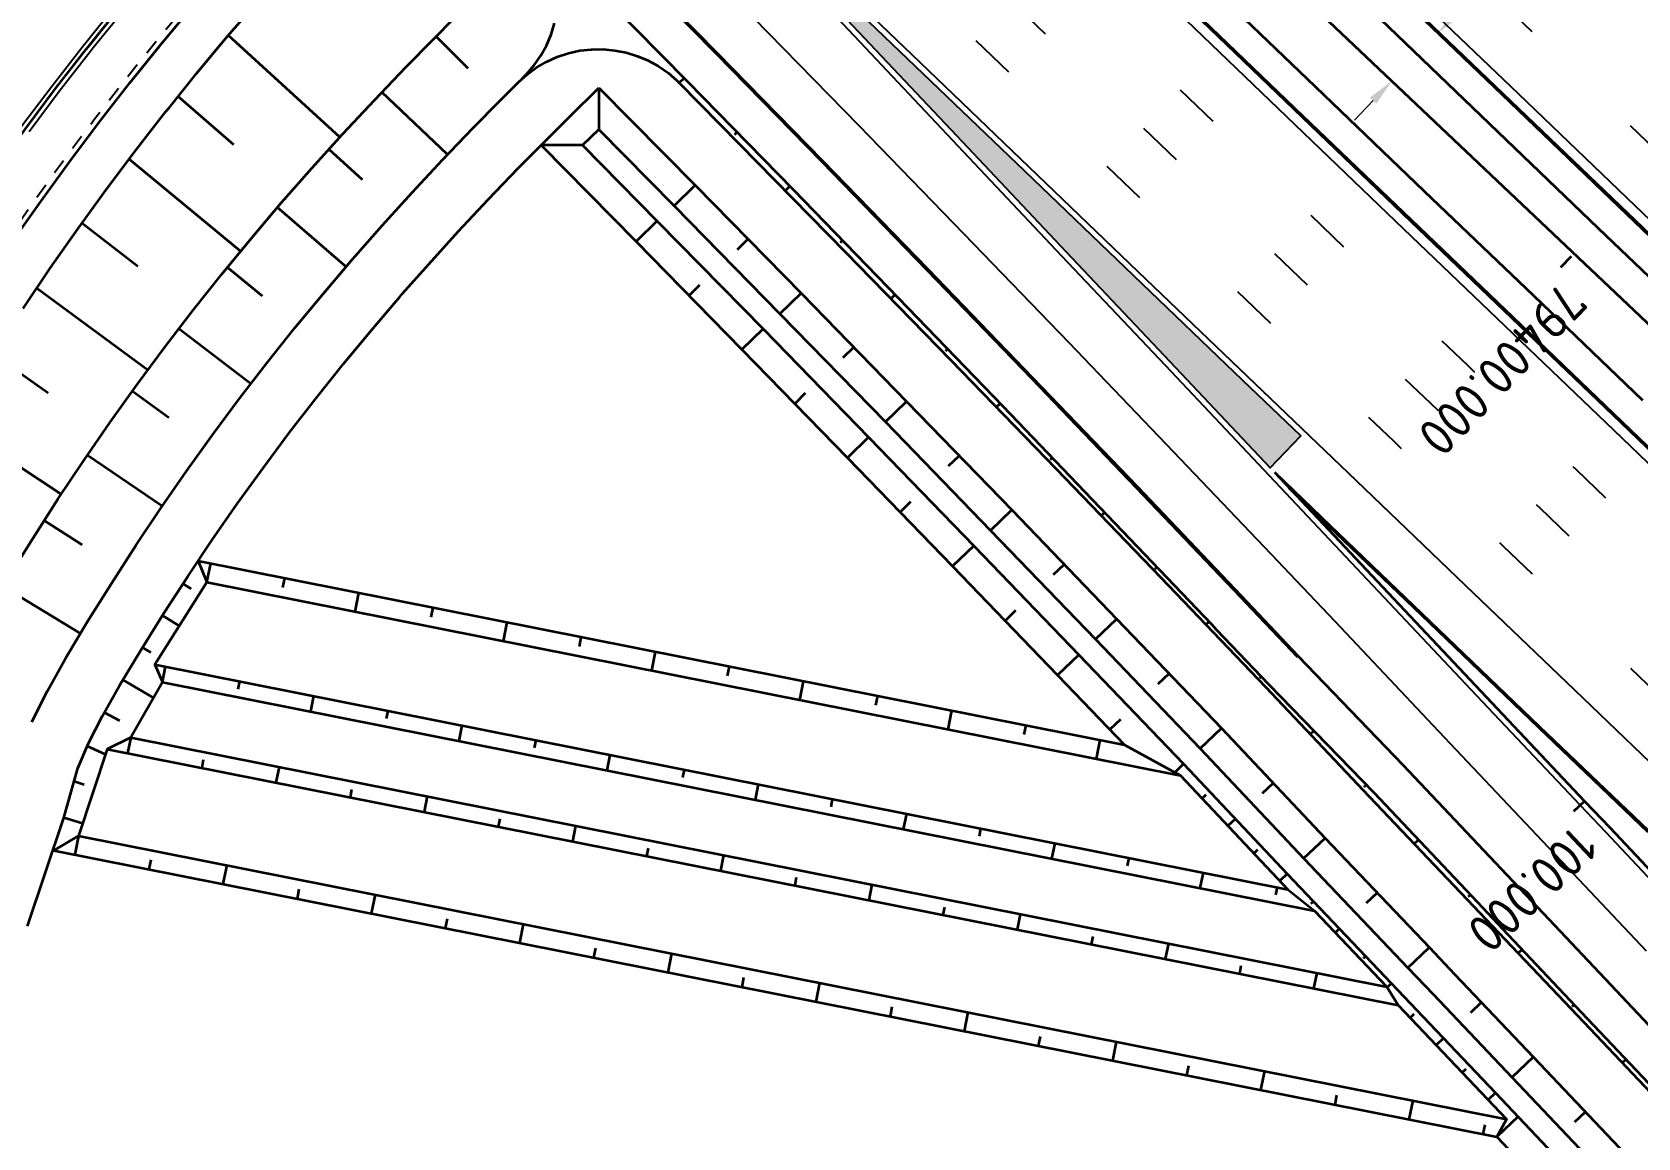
# Model space of a CAD drawing. Header units: metres. Extents: x 134219 to 139178, y 438661 to 444352.
# Drawn here: x 138343.3 to 138449.6, y 439274.4 to 439347.5 of the extents above; entities that cross this region are included whole.
import ezdxf

# ---------------------------------------------------------------- set-up
doc = ezdxf.new("R2010")
doc.units = ezdxf.units.M
for name, pattern in [('11strp', [2, 1, -1]), ('13strp', [4, 1, -3]), ('39strp', [12, 3, -9])]:
    doc.linetypes.add(name, pattern=pattern)
doc.layers.get('DEFPOINTS').update_dxf_attribs({"color": 193})
for name, color, linetype, lineweight in [('N-WE-KL-ET_LS_OV_KABEL-G', 10, 'KL-LS-OV-N', 35), ('N-WE-KL-ET_LS_OV_KABEL-M', 7, 'Continuous', 18), ('Utd-geleiderail-nw', 8, 'glm a2ee v014$0$f2m40080', 35), ('Utd-ondergr-nw', 8, '13strp', 35)]:
    doc.layers.add(name, color=color, linetype=linetype, lineweight=lineweight)
doc.layers.add('Utd-weg-nw', color=8, linetype='Continuous')
doc.styles.add('alm a2ee v011$0$rtw_iso', font='NLCS-ISO.ttf')
doc.styles.add('NLCS_18', font='NLCS-ISO.ttf', dxfattribs={"height": 1.8})
doc.linetypes.add('glm a2ee v014$0$f2m40080', pattern='A,2,-1,[160,RTW.shx,S=0.5,R=0,X=0,Y=0],-1', length=4)
doc.linetypes.add('KL-LS-OV-N', pattern='A,4,-1,[103,NLCS.SHX,S=0.75,R=0,X=0,Y=0],-1,4,-1.5,["0V",Standard,S=1,R=0,X=0,Y=-0.5],-3', length=14.5)
doc.dimstyles.new('NLCS_t18_pijl_Dimension_l3_h1', dxfattribs={"dimtxt": 1.8, "dimasz": 1.8, "dimexe": 2, "dimexo": 2, "dimgap": 0.7, "dimtad": 1, "dimdec": 1, "dimzin": 0, "dimdsep": 46, "dimtxsty": 'NLCS_18', "dimcen": 2.5, "dimdle": 2, "dimclrd": 256, "dimclre": 256, "dimclrt": 256, "dimadec": 1, "dimazin": 0, "dimtfac": 1, "dimtdec": 1, "dimtofl": 0, "dimtmove": 1, "dimatfit": 0, "dimfxl": 0, "dimtolj": 1, "dimtzin": 0, "dimlwd": 18, "dimlwe": 18, "dimarcsym": 0})

# ---------------------------------------------------------------- blocks, each defined once
blk = doc.blocks.new('*D508')
at = {"layer": 'DEFPOINTS', "color": 0, "transparency": 16777216}
for p in [(138436.36, 439347.49), (138433.31, 439344.32), (138433.31, 439344.32)]:
    blk.add_point(p, dxfattribs=at)
at = {"layer": 'N-WE-KL-ET_LS_OV_KABEL-M', "linetype": 'Continuous', "lineweight": 18, "transparency": 16777216}
for p, q in [((138437.6, 439348.79), (138438.85, 439350.09)), ((138432.07, 439343.02), (138430.82, 439341.72))]:
    blk.add_line(p, q, dxfattribs=at)
at = {"layer": 'N-WE-KL-ET_LS_OV_KABEL-M', "lineweight": 18, "transparency": 16777216}
for p, q in [((138436.36, 439347.49), (138437.8, 439346.11)), ((138433.31, 439344.32), (138434.76, 439342.93))]:
    blk.add_line(p, q, dxfattribs=at)
at = {"layer": 'N-WE-KL-ET_LS_OV_KABEL-M', "transparency": 16777216}
for points in [[(138437.39, 439349), (138437.82, 439348.58), (138436.36, 439347.49)], [(138431.85, 439343.22), (138432.28, 439342.81), (138433.31, 439344.32)]]:
    blk.add_solid(points, dxfattribs=at)
at = {"layer": 'N-WE-KL-ET_LS_OV_KABEL-M', "transparency": 16777216, "insert": (138439.04, 439352.6), "char_height": 1.8, "attachment_point": 5, "rotation": 46.2058, "style": 'NLCS_18'}
blk.add_mtext('\\A1;4.4', dxfattribs=at)

msp = doc.modelspace()

# ---------------------------------------------------------------- hatches: boundary and pattern name
at = {"layer": 'Utd-weg-nw', "linetype": 'Continuous'}
msp.add_hatch(color=256, dxfattribs=at).paths.add_polyline_path([(138384.97, 439361.39), (138391.15, 439354.84), (138398.02, 439347.57), (138404.88, 439340.3), (138411.74, 439333.03), (138418.61, 439325.75), (138425.25, 439318.71), (138427.28, 439320.83), (138423.45, 439324.5), (138416.23, 439331.42), (138409.01, 439338.35), (138401.79, 439345.27), (138394.57, 439352.19), (138387.35, 439359.11)])

# ---------------------------------------------------------------- linework, layer by layer
at = {"layer": 'N-WE-KL-ET_LS_OV_KABEL-G', "elevation": 1.38, "flags": 128}
msp.add_lwpolyline([(138165.54, 439600.74), (138425.82, 439351.41), (138520.26, 439261.98), (138566.89, 439216.72), (138597.65, 439187.42)], dxfattribs=at)
at = {"layer": 'Utd-geleiderail-nw', "linetype": 'Continuous', "flags": 128}
for points in [[(138398.65, 439383.05), (138419.94, 439360.49), (138432.53, 439348.42), (138439.74, 439341.5), (138446.96, 439334.58), (138454.18, 439327.66)], [(138392.22, 439376.33), (138415.69, 439355.97), (138428.23, 439343.95), (138435.45, 439337.03), (138442.67, 439330.11), (138449.89, 439323.19)]]:
    msp.add_lwpolyline(points, dxfattribs=at)
at = {"layer": 'Utd-ondergr-nw', "color": 7, "linetype": 'Continuous'}
for p, q in [((138445.16, 439332.71), (138444.47, 439331.98)), ((138446.06, 439296.66), (138445.33, 439295.98)), ((138446.06, 439296.66), (138445.33, 439295.98))]:
    msp.add_line(p, q, dxfattribs=at)
at = {"layer": 'Utd-ondergr-nw', "linetype": 'Continuous', "flags": 128}
for points in [[(138394.07, 439388.04), (138397.8, 439384.46), (138405.02, 439377.54), (138412.24, 439370.62), (138419.46, 439363.69), (138426.68, 439356.77), (138433.9, 439349.85), (138441.11, 439342.93), (138448.33, 439336.01), (138455.55, 439329.09)], [(138394.12, 439388.09), (138397.85, 439384.51), (138405.07, 439377.59), (138412.29, 439370.67), (138419.51, 439363.75), (138426.73, 439356.82), (138433.94, 439349.9), (138441.16, 439342.98), (138448.38, 439336.06), (138455.6, 439329.14)], [(138387.61, 439380.05), (138390.72, 439377.07), (138397.94, 439370.15), (138405.16, 439363.23), (138412.38, 439356.31), (138419.6, 439349.39), (138426.82, 439342.47), (138434.03, 439335.55), (138441.25, 439328.63), (138448.47, 439321.71), (138455.69, 439314.79)], [(138387.66, 439380.1), (138390.77, 439377.12), (138397.99, 439370.2), (138405.21, 439363.28), (138412.43, 439356.36), (138419.65, 439349.44), (138426.86, 439342.52), (138434.08, 439335.6), (138441.3, 439328.68), (138448.52, 439321.76), (138455.74, 439314.84)], [(138371.31, 439363.62), (138371.38, 439363.56), (138371.54, 439363.4), (138374.56, 439360.35), (138381.59, 439353.25), (138388.59, 439346.13), (138395.58, 439338.98), (138402.53, 439331.82), (138409.47, 439324.63), (138416.39, 439317.42), (138423.28, 439310.19), (138423.63, 439309.81), (138427.05, 439306.21)], [(138371.37, 439363.67), (138371.43, 439363.61), (138371.59, 439363.45), (138374.61, 439360.4), (138381.64, 439353.3), (138388.64, 439346.18), (138395.63, 439339.03), (138402.59, 439331.87), (138409.52, 439324.68), (138416.44, 439317.47), (138423.33, 439310.24), (138423.68, 439309.86), (138427.1, 439306.26), (138434.03, 439299.06), (138440.9, 439291.79), (138442.56, 439290.04), (138447.76, 439284.52), (138454.63, 439277.25)], [(138323.12, 439308.18), (138323.91, 439309.84), (138325.4, 439312.82), (138326.93, 439315.78), (138328.51, 439318.71), (138330.14, 439321.62), (138331.82, 439324.5), (138333.55, 439327.35), (138335.32, 439330.17), (138337.15, 439332.96), (138339.01, 439335.73), (138340.93, 439338.45), (138342.89, 439341.15), (138344.89, 439343.82), (138346.94, 439346.45), (138347.14, 439346.7), (138349.03, 439349.04), (138351.16, 439351.6), (138353.34, 439354.13), (138355.55, 439356.62), (138357.43, 439358.65), (138358.96, 439360.28), (138359.33, 439360.67), (138360, 439361.36)], [(138369.39, 439361.8), (138369.5, 439361.69), (138369.66, 439361.53), (138372.68, 439358.49), (138375.94, 439355.2), (138379.7, 439351.39), (138386.7, 439344.27), (138393.68, 439337.14), (138400.63, 439329.97), (138407.56, 439322.79), (138414.47, 439315.59), (138421.36, 439308.36), (138421.71, 439307.99), (138425.13, 439304.39), (138432.11, 439297.24), (138438.97, 439289.97), (138440.63, 439288.22), (138445.83, 439282.7), (138452.7, 439275.43)], [(138342.02, 439333.66), (138343.9, 439336.33), (138345.82, 439338.98), (138347.79, 439341.6), (138349.8, 439344.18), (138350, 439344.43), (138351.85, 439346.73), (138353.95, 439349.24), (138356.08, 439351.72), (138358.26, 439354.17), (138360.1, 439356.17), (138361.6, 439357.76), (138361.96, 439358.14), (138362.63, 439358.84)], [(138342.73, 439329.26), (138344.53, 439331.93), (138346.38, 439334.56), (138348.27, 439337.17), (138350.21, 439339.75), (138352.19, 439342.29), (138352.39, 439342.54), (138354.21, 439344.8), (138356.27, 439347.27), (138358.38, 439349.71), (138360.52, 439352.12), (138362.33, 439354.09), (138363.81, 439355.66), (138364.17, 439356.03), (138364.83, 439356.73)], [(138341.75, 439311.43), (138343.37, 439314.05), (138345.04, 439316.64), (138346.75, 439319.21), (138348.49, 439321.74), (138350.28, 439324.24), (138352.11, 439326.7), (138353.98, 439329.14), (138355.89, 439331.54), (138357.84, 439333.91), (138359.82, 439336.24), (138360.02, 439336.47), (138361.84, 439338.54), (138363.9, 439340.81), (138365.98, 439343.05), (138368.09, 439345.26), (138369.86, 439347.06), (138371.31, 439348.51), (138371.67, 439348.86), (138372.35, 439349.53)], [(138343.32, 439301.9), (138344.34, 439303.95), (138345.56, 439306.15), (138347, 439308.54), (138348.58, 439311.07), (138350.19, 439313.58), (138351.85, 439316.05), (138353.55, 439318.5), (138355.28, 439320.92), (138357.06, 439323.3), (138358.87, 439325.65), (138360.72, 439327.98), (138362.61, 439330.26), (138364.53, 439332.52), (138364.72, 439332.74), (138366.49, 439334.74), (138368.47, 439336.93), (138370.49, 439339.09), (138372.53, 439341.23), (138374.25, 439342.97), (138375.54, 439344.25), (138375.66, 439344.37), (138375.87, 439344.58), (138376.05, 439344.77), (138376.56, 439345.36), (138377, 439345.99), (138377.37, 439346.67), (138377.67, 439347.39), (138377.89, 439348.13)], [(138363.7, 439340.59), (138356.33, 439347.33)], [(138372.18, 439345.14), (138370.06, 439347.26)], [(138375.54, 439344.25), (138376.08, 439344.74), (138376.71, 439345.2), (138377.37, 439345.59), (138378.08, 439345.9), (138378.82, 439346.15), (138379.57, 439346.32), (138380.34, 439346.4), (138381.11, 439346.41), (138381.89, 439346.34), (138382.64, 439346.19), (138383.38, 439345.96), (138384.1, 439345.66), (138384.78, 439345.29), (138385.41, 439344.85), (138386, 439344.34), (138386.15, 439344.19), (138390.14, 439340.14), (138397.14, 439333), (138404.12, 439325.83), (138411.08, 439318.65), (138418.02, 439311.45), (138424.94, 439304.23), (138431.8, 439296.96), (138438.7, 439289.71), (138440.36, 439287.97), (138445.59, 439282.47), (138452.46, 439275.21)], [(138386.15, 439344.19), (138386.47, 439344.51)], [(138343.02, 439288.39), (138345.42, 439295.55), (138346.36, 439298.84), (138347.07, 439300.5), (138347.99, 439302.31), (138349.12, 439304.32), (138350.51, 439306.61), (138352.05, 439309.09), (138353.63, 439311.53), (138355.25, 439313.95), (138356.91, 439316.34), (138358.61, 439318.7), (138360.35, 439321.03), (138362.12, 439323.33), (138363.94, 439325.6), (138365.78, 439327.83), (138367.66, 439330.03), (138367.85, 439330.25), (138369.58, 439332.2), (138371.52, 439334.35), (138373.5, 439336.46), (138375.5, 439338.54), (138377.18, 439340.25), (138378.55, 439341.61), (138378.9, 439341.95), (138380.84, 439343.87)], [(138356.68, 439340.08), (138353, 439343.29)], [(138370.82, 439339.44), (138366.47, 439343.57)], [(138380.84, 439343.87), (138380.83, 439341.11), (138379.76, 439340.06), (138377.01, 439340.07)], [(138380.84, 439343.87), (138387.23, 439337.39), (138394.23, 439330.25), (138401.21, 439323.09), (138408.17, 439315.91), (138415.11, 439308.7), (138422.03, 439301.48), (138428.89, 439294.21), (138435.79, 439286.97), (138437.45, 439285.22), (138442.68, 439279.72), (138449.55, 439272.46), (138450.78, 439271.16)], [(138380.83, 439341.11), (138385.81, 439336.05), (138392.81, 439328.91), (138399.79, 439321.75), (138406.75, 439314.57), (138413.69, 439307.37), (138420.61, 439300.15), (138427.47, 439292.87), (138434.37, 439285.63), (138436.04, 439283.88), (138441.26, 439278.38), (138448.14, 439271.12), (138449.36, 439269.82), (138455, 439263.84)], [(138377.01, 439340.07), (138383.3, 439333.69), (138390.3, 439326.54), (138397.29, 439319.38), (138404.24, 439312.2), (138411.18, 439305), (138415.61, 439300.39)], [(138379.76, 439340.06), (138384.72, 439335.02), (138391.72, 439327.88), (138398.7, 439320.72), (138405.66, 439313.54), (138412.6, 439306.34), (138419.52, 439299.12), (138426.38, 439291.84), (138433.28, 439284.6), (138434.94, 439282.85), (138440.17, 439277.35), (138447.05, 439270.09), (138448.27, 439268.79), (138453.9, 439262.82)], [(138389.82, 439340.78), (138389.97, 439340.93)], [(138357.13, 439333.05), (138349.76, 439339.14)], [(138365.2, 439337.78), (138362.98, 439339.79)], [(138385.81, 439336.05), (138387.2, 439337.42)], [(138393.16, 439337.05), (138393.47, 439337.35)], [(138364.11, 439332.02), (138359.57, 439335.94)], [(138350.32, 439332.03), (138346.63, 439334.91)], [(138384.69, 439335.05), (138383.3, 439333.69)], [(138390.01, 439333.17), (138390.7, 439333.85)], [(138396.81, 439333.62), (138396.95, 439333.77)], [(138358.57, 439330.08), (138356.25, 439331.97)], [(138350.98, 439325.17), (138343.63, 439330.6)], [(138387.5, 439330.8), (138386.8, 439330.12)], [(138392.81, 439328.91), (138394.21, 439330.28)], [(138400.15, 439329.9), (138400.43, 439330.18)], [(138357.8, 439324.27), (138353.05, 439327.92)], [(138391.7, 439327.91), (138390.3, 439326.55)], [(138344.4, 439323.66), (138340.75, 439326.21)], [(138397, 439326.01), (138397.7, 439326.69)], [(138403.78, 439326.45), (138403.91, 439326.58)], [(138352.38, 439322.02), (138349.95, 439323.78)], [(138394.49, 439323.65), (138393.79, 439322.96)], [(138399.79, 439321.75), (138401.19, 439323.11)], [(138407.12, 439322.73), (138407.38, 439322.98)], [(138345.26, 439316.97), (138337.99, 439321.75)], [(138398.68, 439320.74), (138397.28, 439319.38)], [(138351.93, 439316.17), (138346.98, 439319.55)], [(138403.97, 439318.84), (138404.67, 439319.52)], [(138410.72, 439319.26), (138410.84, 439319.37)], [(138425.53, 439318.42), (138428.62, 439315.45), (138435.84, 439308.53), (138443.06, 439301.61), (138450.28, 439294.69)], [(138425.53, 439318.42), (138432.33, 439311.21), (138439.2, 439303.94), (138446.06, 439296.66), (138447.72, 439294.91), (138452.93, 439289.39)], [(138426.49, 439317.4), (138428.57, 439315.4), (138435.79, 439308.48), (138443.01, 439301.56), (138450.23, 439294.64)], [(138401.46, 439316.47), (138400.76, 439315.79)], [(138406.75, 439314.57), (138408.15, 439315.93)], [(138414.07, 439315.54), (138414.3, 439315.76)], [(138346.65, 439313.62), (138344.13, 439315.24)], [(138405.64, 439313.56), (138404.24, 439312.2)], [(138354.31, 439312.56), (138354.9, 439311.14), (138351.45, 439305.71), (138351.96, 439304.53), (138349.86, 439300.87), (138348.3, 439300.11), (138346.4, 439294.37), (138344.76, 439293.4)], [(138354.31, 439312.56), (138415.61, 439300.39)], [(138354.9, 439311.14), (138355.15, 439312.39)], [(138410.92, 439311.65), (138411.62, 439312.32)], [(138359.93, 439310.79), (138360.05, 439311.42)], [(138417.65, 439312.04), (138417.75, 439312.14)], [(138346.53, 439307.76), (138341.41, 439310.87)], [(138353.86, 439310.7), (138353.32, 439311.05)], [(138354.9, 439311.14), (138419.32, 439298.35)], [(138364.71, 439309.19), (138364.96, 439310.44)], [(138369.74, 439308.84), (138369.86, 439309.47)], [(138408.41, 439309.28), (138407.71, 439308.6)], [(138353.07, 439308.25), (138351.97, 439308.95)], [(138374.52, 439307.24), (138374.77, 439308.5)], [(138413.69, 439307.37), (138415.1, 439308.72)], [(138421, 439308.34), (138421.2, 439308.52)], [(138379.55, 439306.9), (138379.67, 439307.52)], [(138351.19, 439306.49), (138350.64, 439306.83)], [(138384.33, 439305.3), (138384.57, 439306.55)], [(138412.59, 439306.35), (138411.18, 439305)], [(138351.45, 439305.71), (138426.42, 439290.82)], [(138351.96, 439304.53), (138352.16, 439305.56)], [(138389.35, 439304.95), (138389.48, 439305.57)], [(138417.85, 439304.43), (138418.56, 439305.11)], [(138424.56, 439304.81), (138424.65, 439304.9)], [(138351.36, 439303.5), (138349.34, 439304.69)], [(138351.96, 439304.53), (138428.18, 439289.4)], [(138356.97, 439304.08), (138357.07, 439304.59)], [(138394.13, 439303.35), (138394.38, 439304.6)], [(138361.77, 439302.59), (138361.97, 439303.62)], [(138399.16, 439303), (138399.29, 439303.63)], [(138349.14, 439301.97), (138348.11, 439302.52)], [(138366.78, 439302.13), (138366.88, 439302.64)], [(138371.58, 439300.64), (138371.78, 439301.67)], [(138403.94, 439301.4), (138404.19, 439302.65)], [(138408.97, 439301.06), (138409.1, 439301.68)], [(138415.35, 439302.07), (138414.64, 439301.4)], [(138349.86, 439300.87), (138349.65, 439299.84)], [(138349.86, 439300.87), (138432.98, 439284.37)], [(138376.58, 439300.18), (138376.69, 439300.7)], [(138413.75, 439299.46), (138414, 439300.71)], [(138420.61, 439300.15), (138422.02, 439301.49)], [(138427.9, 439301.09), (138428.13, 439301.31)], [(138348.18, 439299.75), (138346.98, 439300.29)], [(138348.3, 439300.11), (138433.72, 439283.16)], [(138381.39, 439298.69), (138381.59, 439299.72)], [(138415.61, 439300.39), (138419.32, 439298.35), (138426.42, 439290.82), (138428.18, 439289.4), (138432.98, 439284.37), (138433.72, 439283.16), (138440.89, 439275.62), (138440.24, 439274.45)], [(138354.66, 439299.39), (138354.56, 439298.87)], [(138359.67, 439298.93), (138359.46, 439297.9)], [(138386.39, 439298.23), (138386.5, 439298.75)], [(138419.52, 439299.12), (138418.94, 439298.56)], [(138346.78, 439297.74), (138346.11, 439297.95)], [(138364.47, 439297.44), (138364.37, 439296.92)], [(138391.2, 439296.75), (138391.4, 439297.78)], [(138424.75, 439297.18), (138425.46, 439297.85)], [(138431.48, 439297.6), (138431.63, 439297.74)], [(138369.47, 439296.98), (138369.27, 439295.95)], [(138396.2, 439296.29), (138396.3, 439296.8)], [(138420.99, 439297.07), (138420.75, 439296.84)], [(138346.66, 439295.18), (138345.42, 439295.55)], [(138374.28, 439295.49), (138374.17, 439294.98)], [(138401, 439294.8), (138401.21, 439295.83)], [(138422.95, 439295.48), (138422.46, 439295.02)], [(138346.4, 439294.37), (138346.15, 439293.12)], [(138346.4, 439294.37), (138440.89, 439275.62)], [(138379.28, 439295.03), (138379.08, 439294)], [(138406.01, 439294.34), (138406.11, 439294.86)], [(138427.47, 439292.88), (138428.89, 439294.22)], [(138344.76, 439293.4), (138440.24, 439274.45)], [(138384.09, 439293.54), (138383.98, 439293.03)], [(138410.81, 439292.85), (138411.02, 439293.88)], [(138424.42, 439293.43), (138424.18, 439293.2)], [(138434.78, 439293.83), (138435.07, 439294.11)], [(138351.18, 439292.77), (138351.05, 439292.15)], [(138356.21, 439292.43), (138355.96, 439291.18)], [(138389.09, 439293.09), (138388.89, 439292.06)], [(138415.82, 439292.39), (138415.92, 439292.91)], [(138393.89, 439291.6), (138393.79, 439291.08)], [(138398.9, 439291.14), (138398.7, 439290.11)], [(138420.62, 439290.91), (138420.83, 439291.93)], [(138426.38, 439291.84), (138425.89, 439291.38)], [(138360.99, 439290.83), (138360.86, 439290.2)], [(138366.02, 439290.48), (138365.77, 439289.23)], [(138425.63, 439290.45), (138425.73, 439290.96)], [(138427.95, 439289.88), (138428.11, 439290.03)], [(138431.62, 439289.93), (138432.33, 439290.6)], [(138438.36, 439290.34), (138438.5, 439290.47)], [(138370.8, 439288.88), (138370.67, 439288.25)], [(138403.7, 439289.65), (138403.6, 439289.14)], [(138408.71, 439289.19), (138408.51, 439288.16)], [(138375.82, 439288.53), (138375.58, 439287.28)], [(138429.56, 439287.96), (138429.83, 439288.22)], [(138380.6, 439286.93), (138380.48, 439286.31)], [(138413.51, 439287.7), (138413.41, 439287.19)], [(138418.52, 439287.24), (138418.31, 439286.22)], [(138434.37, 439285.63), (138435.78, 439286.98)], [(138441.67, 439286.59), (138441.93, 439286.84)], [(138385.63, 439286.58), (138385.39, 439285.33)], [(138423.32, 439285.76), (138423.22, 439285.24)], [(138431.42, 439286.28), (138431.56, 439286.41)], [(138390.41, 439284.99), (138390.29, 439284.36)], [(138395.44, 439284.64), (138395.19, 439283.39)], [(138428.33, 439285.3), (138428.12, 439284.27)], [(138433, 439284.34), (138433.28, 439284.6)], [(138400.22, 439283.04), (138400.1, 439282.41)], [(138405.25, 439282.69), (138405, 439281.44)], [(138434.76, 439282.56), (138434.51, 439282.32)], [(138438.52, 439282.68), (138439.23, 439283.36)], [(138445.24, 439283.08), (138445.36, 439283.2)], [(138410.03, 439281.09), (138409.91, 439280.47)], [(138415.06, 439280.74), (138414.81, 439279.49)], [(138436.73, 439280.98), (138436.24, 439280.51)], [(138441.26, 439278.39), (138442.67, 439279.73)], [(138448.55, 439279.34), (138448.79, 439279.56)], [(138419.84, 439279.14), (138419.72, 439278.52)], [(138424.87, 439278.8), (138424.62, 439277.55)], [(138438.2, 439278.93), (138437.96, 439278.7)], [(138429.65, 439277.2), (138429.52, 439276.57)], [(138440.17, 439277.35), (138439.68, 439276.89)], [(138434.68, 439276.85), (138434.43, 439275.6)], [(138439.46, 439275.25), (138439.33, 439274.63)], [(138441.66, 439275.79), (138440.24, 439274.45)], [(138445.4, 439275.43), (138446.11, 439276.1)], [(138440.24, 439274.45), (138445.63, 439268.75), (138446.85, 439267.46), (138452.49, 439261.48), (138459.33, 439254.18), (138466.15, 439246.87), (138466.29, 439246.72), (138469.57, 439243.16), (138471.86, 439240.64)]]:
    msp.add_lwpolyline(points, dxfattribs=at)
at = {"layer": 'Utd-weg-nw', "linetype": '39strp', "flags": 128}
for points in [[(138399.52, 439393.72), (138403.25, 439390.14), (138410.47, 439383.22), (138417.69, 439376.3), (138424.91, 439369.38), (138432.12, 439362.45), (138439.34, 439355.53), (138446.56, 439348.61), (138453.78, 439341.69), (138461, 439334.77), (138468.22, 439327.85), (138475.43, 439320.93), (138482.65, 439314.01), (138489.87, 439307.09), (138497.09, 439300.17), (138504.31, 439293.25), (138511.53, 439286.33), (138518.74, 439279.41), (138525.96, 439272.49), (138533.18, 439265.57), (138540.4, 439258.64), (138547.62, 439251.72), (138554.83, 439244.8), (138562.05, 439237.88), (138569.27, 439230.96), (138576.49, 439224.04), (138583.71, 439217.12), (138590.93, 439210.2), (138598.14, 439203.28), (138605.36, 439196.36), (138612.58, 439189.44), (138619.8, 439182.52), (138627.02, 439175.6), (138634.24, 439168.68), (138641.45, 439161.75), (138648.67, 439154.83), (138655.89, 439147.91), (138663.11, 439140.99), (138670.33, 439134.07), (138677.55, 439127.15), (138684.76, 439120.23), (138691.98, 439113.31), (138699.2, 439106.39), (138706.15, 439099.73)], [(138397.09, 439391.19), (138400.83, 439387.61), (138408.05, 439380.69), (138415.26, 439373.77), (138422.48, 439366.85), (138429.7, 439359.93), (138436.92, 439353.01), (138444.14, 439346.09), (138451.36, 439339.17), (138458.57, 439332.25), (138465.79, 439325.32), (138473.01, 439318.4), (138480.23, 439311.48), (138487.45, 439304.56), (138494.67, 439297.64), (138501.88, 439290.72), (138509.1, 439283.8), (138516.32, 439276.88), (138523.54, 439269.96), (138530.76, 439263.04), (138537.98, 439256.12), (138545.19, 439249.2), (138552.41, 439242.28), (138559.63, 439235.36), (138566.85, 439228.44), (138574.07, 439221.51), (138581.29, 439214.59), (138588.5, 439207.67), (138595.72, 439200.75), (138602.94, 439193.83), (138610.16, 439186.91), (138617.38, 439179.99), (138624.6, 439173.07), (138631.81, 439166.15), (138639.03, 439159.23), (138646.25, 439152.31), (138653.47, 439145.39), (138660.69, 439138.47), (138667.91, 439131.55), (138675.12, 439124.62), (138682.34, 439117.7), (138689.56, 439110.78), (138696.78, 439103.86), (138703.72, 439097.2)], [(138384.64, 439376.95), (138387.75, 439373.97), (138394.97, 439367.05), (138402.18, 439360.13), (138409.4, 439353.21), (138416.62, 439346.29), (138423.84, 439339.37), (138431.06, 439332.44), (138438.28, 439325.52), (138445.49, 439318.6), (138452.71, 439311.68), (138459.93, 439304.76), (138467.15, 439297.84), (138474.37, 439290.92), (138481.59, 439284), (138488.8, 439277.08), (138496.02, 439270.16), (138503.24, 439263.24), (138510.46, 439256.32), (138517.68, 439249.4), (138524.9, 439242.48), (138532.11, 439235.55), (138539.33, 439228.63), (138546.55, 439221.71), (138553.77, 439214.79), (138560.99, 439207.87), (138568.21, 439200.95), (138575.42, 439194.03), (138582.64, 439187.11), (138589.86, 439180.19), (138597.08, 439173.27), (138604.3, 439166.35), (138611.52, 439159.43), (138618.73, 439152.51), (138625.95, 439145.59), (138633.17, 439138.66), (138640.39, 439131.74), (138647.61, 439124.82), (138654.83, 439117.9), (138662.04, 439110.98), (138669.26, 439104.06), (138676.48, 439097.14), (138683.7, 439090.22), (138690.92, 439083.3), (138698.14, 439076.38), (138705.35, 439069.46), (138712.57, 439062.54), (138719.79, 439055.62), (138722.29, 439053.22), (138727.01, 439048.7), (138734.23, 439041.77), (138741.44, 439034.85), (138748.66, 439027.93), (138755.88, 439021.01), (138763.1, 439014.09), (138770.32, 439007.17), (138777.54, 439000.25), (138784.75, 438993.33), (138791.97, 438986.41), (138799.1, 438979.58)], [(138382.22, 439374.42), (138385.33, 439371.44), (138392.54, 439364.52), (138399.76, 439357.6), (138406.98, 439350.68), (138414.2, 439343.76), (138421.42, 439336.84), (138428.64, 439329.92), (138435.85, 439323), (138443.07, 439316.08), (138450.29, 439309.16), (138457.51, 439302.24), (138464.73, 439295.31), (138471.95, 439288.39), (138479.16, 439281.47), (138486.38, 439274.55), (138493.6, 439267.63), (138500.82, 439260.71), (138508.04, 439253.79), (138515.26, 439246.87), (138522.47, 439239.95), (138529.69, 439233.03), (138536.91, 439226.11), (138544.13, 439219.19), (138551.35, 439212.27), (138558.57, 439205.35), (138565.78, 439198.42), (138573, 439191.5), (138580.22, 439184.58), (138587.44, 439177.66), (138594.66, 439170.74), (138601.87, 439163.82), (138609.09, 439156.9), (138616.31, 439149.98), (138623.53, 439143.06), (138630.75, 439136.14), (138637.97, 439129.22), (138645.18, 439122.3), (138652.4, 439115.38), (138659.62, 439108.46), (138666.84, 439101.53), (138674.06, 439094.61), (138681.28, 439087.69), (138688.49, 439080.77), (138695.71, 439073.85), (138702.93, 439066.93), (138710.15, 439060.01), (138717.37, 439053.09), (138719.87, 439050.7), (138724.59, 439046.17), (138731.8, 439039.25), (138739.02, 439032.33), (138746.24, 439025.41), (138753.46, 439018.49), (138760.68, 439011.57), (138767.9, 439004.65), (138775.11, 438997.72), (138782.33, 438990.8), (138789.55, 438983.88), (138796.68, 438977.05)], [(138379.79, 439371.9), (138382.9, 439368.92), (138390.12, 439362), (138397.34, 439355.07), (138404.56, 439348.15), (138411.78, 439341.23), (138419, 439334.31), (138426.21, 439327.39), (138433.43, 439320.47), (138440.65, 439313.55), (138447.87, 439306.63), (138455.09, 439299.71), (138462.3, 439292.79), (138469.52, 439285.87), (138476.74, 439278.95), (138483.96, 439272.03), (138491.18, 439265.11), (138498.4, 439258.18), (138505.61, 439251.26), (138512.83, 439244.34), (138520.05, 439237.42), (138527.27, 439230.5), (138534.49, 439223.58), (138541.71, 439216.66), (138548.92, 439209.74), (138556.14, 439202.82), (138563.36, 439195.9), (138570.58, 439188.98), (138577.8, 439182.06), (138585.02, 439175.14), (138592.23, 439168.22), (138599.45, 439161.29), (138606.67, 439154.37), (138613.89, 439147.45), (138621.11, 439140.53), (138628.33, 439133.61), (138635.54, 439126.69), (138642.76, 439119.77), (138649.98, 439112.85), (138657.2, 439105.93), (138664.42, 439099.01), (138671.64, 439092.09), (138678.85, 439085.17), (138686.07, 439078.25), (138693.29, 439071.33), (138700.51, 439064.4), (138707.73, 439057.48), (138714.95, 439050.56), (138717.44, 439048.17), (138722.16, 439043.64), (138729.38, 439036.72), (138736.6, 439029.8), (138743.82, 439022.88), (138751.04, 439015.96), (138758.26, 439009.04), (138765.47, 439002.12), (138772.69, 438995.2), (138779.91, 438988.28), (138787.13, 438981.36), (138794.25, 438974.53)]]:
    msp.add_lwpolyline(points, dxfattribs=at)
at = {"layer": 'Utd-weg-nw', "linetype": 'Continuous', "flags": 128}
for points in [[(138394.6, 439388.59), (138398.34, 439385.01), (138405.56, 439378.09), (138412.77, 439371.17), (138419.99, 439364.25), (138427.21, 439357.33), (138434.43, 439350.41), (138441.65, 439343.49), (138448.86, 439336.57), (138456.08, 439329.65)], [(138387.13, 439379.55), (138390.24, 439376.57), (138397.46, 439369.65), (138404.68, 439362.73), (138411.89, 439355.81), (138419.11, 439348.88), (138426.33, 439341.96), (138433.55, 439335.04), (138440.77, 439328.12), (138447.99, 439321.2), (138455.2, 439314.28)], [(138377.13, 439369.11), (138384, 439361.84), (138390.86, 439354.57), (138397.72, 439347.3), (138404.59, 439340.02), (138411.45, 439332.75), (138418.32, 439325.48), (138425.18, 439318.21), (138432.04, 439310.93), (138438.91, 439303.66), (138445.77, 439296.39), (138447.43, 439294.63), (138452.63, 439289.12)], [(138377.3, 439369.3), (138380.41, 439366.32), (138387.63, 439359.4), (138394.85, 439352.48), (138402.07, 439345.56), (138409.29, 439338.63), (138416.5, 439331.71), (138423.72, 439324.79), (138430.94, 439317.87), (138438.16, 439310.95), (138445.38, 439304.03), (138452.6, 439297.11)], [(138373.8, 439365.97), (138373.8, 439365.97), (138373.96, 439365.81), (138376.99, 439362.76), (138384.03, 439355.65), (138391.04, 439348.52), (138398.03, 439341.37), (138404.99, 439334.2), (138411.94, 439327), (138418.86, 439319.78), (138425.76, 439312.54), (138426.11, 439312.17), (138429.53, 439308.57), (138436.4, 439301.29), (138443.26, 439294.02), (138444.92, 439292.27), (138450.13, 439286.75)], [(138342.64, 439341.33), (138344.65, 439344), (138346.7, 439346.63), (138346.9, 439346.89), (138348.79, 439349.23), (138350.93, 439351.8), (138353.11, 439354.33), (138355.33, 439356.82), (138357.21, 439358.86), (138358.74, 439360.49), (138359.11, 439360.87), (138359.78, 439361.57)], [(138343.13, 439340.97), (138345.13, 439343.63), (138347.17, 439346.26), (138347.37, 439346.52), (138349.26, 439348.85), (138351.39, 439351.41), (138353.56, 439353.93), (138355.78, 439356.42), (138357.65, 439358.45), (138359.18, 439360.07), (138359.54, 439360.46), (138360.21, 439361.16)]]:
    msp.add_lwpolyline(points, dxfattribs=at)
at = {"layer": 'Utd-weg-nw', "linetype": 'Continuous'}
msp.add_lwpolyline([(138384.97, 439361.39), (138391.15, 439354.84), (138398.02, 439347.57), (138404.88, 439340.3), (138411.74, 439333.03), (138418.61, 439325.75), (138425.25, 439318.71), (138427.28, 439320.83), (138423.45, 439324.5), (138416.23, 439331.42), (138409.01, 439338.35), (138401.79, 439345.27), (138394.57, 439352.19), (138387.35, 439359.11), (138384.97, 439361.39)], close=True, dxfattribs=at)
at = {"layer": 'Utd-weg-nw', "linetype": '11strp', "flags": 128}
msp.add_lwpolyline([(138319.99, 439274.78), (138319.89, 439275.01), (138319.53, 439275.95), (138319.22, 439276.9), (138318.98, 439277.87), (138318.8, 439278.85), (138318.69, 439279.84), (138318.64, 439280.84), (138318.65, 439281.84), (138318.73, 439282.84), (138318.88, 439283.83), (138319.09, 439284.81), (138319.36, 439285.77), (138319.7, 439286.71), (138319.96, 439287.33), (138323.48, 439295.45), (138325.19, 439301.25), (138325.19, 439301.28), (138326.09, 439305.14), (138327.13, 439308.27), (138328.39, 439311.3), (138328.91, 439312.51), (138329.83, 439314.25), (138331.38, 439317.13), (138332.99, 439319.99), (138334.64, 439322.83), (138336.34, 439325.63), (138338.08, 439328.41), (138339.87, 439331.15), (138341.71, 439333.87), (138343.59, 439336.55), (138345.52, 439339.21), (138347.49, 439341.83), (138349.5, 439344.41), (138349.7, 439344.67), (138351.56, 439346.97), (138353.66, 439349.49), (138355.8, 439351.97), (138357.98, 439354.42), (138359.82, 439356.42), (138361.33, 439358.02), (138361.69, 439358.4), (138362.36, 439359.1)], dxfattribs=at)

# ---------------------------------------------------------------- texts
at = {"layer": 'Utd-ondergr-nw', "color": 7, "style": 'alm a2ee v011$0$rtw_iso'}
for s, rotation, p in [('79400.000', 226.2055, (138444.58, 439331.19)), ('100.000', 223.3436, (138445.4, 439295.18))]:
    msp.add_text(s, height=2.5, rotation=rotation, dxfattribs=at).set_placement(p)

# ---------------------------------------------------------------- dimensions: what is measured, and where the dimension line sits
at = {"layer": 'N-WE-KL-ET_LS_OV_KABEL-M'}
dim = msp.add_linear_dim(base=(138433.31, 439344.32), p1=(138436.36, 439347.49), p2=(138433.31, 439344.32), angle=226.2058, dimstyle='NLCS_t18_pijl_Dimension_l3_h1', dxfattribs=at)
dim.commit()
dim.dimension.update_dxf_attribs({"geometry": '*D508', "text_midpoint": (138440.19, 439351.49), "dimtype": 161})

doc.saveas('drawing.dxf')
